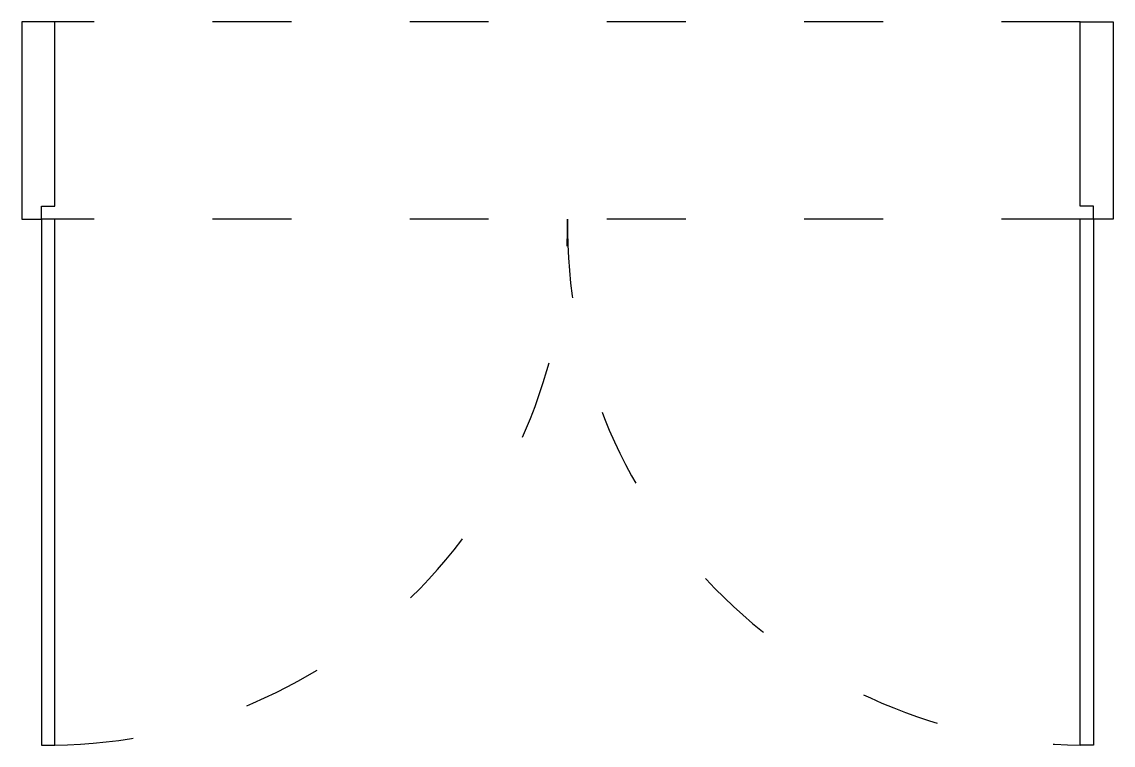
# Model space of a CAD drawing. Header units: millimetres. Extents: x 1009 to 1175, y 1024 to 1134.
import ezdxf

# ---------------------------------------------------------------- set-up
doc = ezdxf.new("R2010")
doc.units = ezdxf.units.MM
doc.linetypes.add('ACAD_ISO03W100', pattern=[30, 12, -18])

msp = doc.modelspace()

# ---------------------------------------------------------------- linework, layer by layer
at = {"linetype": 'ACAD_ISO03W100'}
for p, q in [((1170.22, 1134.49), (1014.21, 1134.49)), ((1170.21, 1104.49), (1014.21, 1104.49))]:
    msp.add_line(p, q, dxfattribs=at)
for p, q in [((1014.21, 1104.49), (1012.21, 1104.49)), ((1012.21, 1104.49), (1012.21, 1024.49)), ((1014.21, 1024.49), (1014.21, 1104.49)), ((1172.22, 1104.49), (1170.21, 1104.49)), ((1170.21, 1024.49), (1170.21, 1104.49)), ((1172.21, 1104.49), (1172.21, 1024.49)), ((1012.21, 1024.49), (1014.21, 1024.49)), ((1172.21, 1024.49), (1170.21, 1024.49))]:
    msp.add_line(p, q)
for points in [[(1014.21, 1106.48), (1014.21, 1134.49), (1009.21, 1134.49), (1009.21, 1104.49), (1012.21, 1104.49), (1012.21, 1106.48), (1014.21, 1106.48)], [(1170.22, 1106.48), (1170.22, 1134.49), (1175.22, 1134.49), (1175.22, 1104.49), (1172.22, 1104.49), (1172.22, 1106.48), (1170.22, 1106.48)]]:
    msp.add_lwpolyline(points, close=True)
for centre, start, end in [((1013.21, 1103.49), 270.7252, 0.7252), ((1171.21, 1103.49), 179.2748, 269.2748)]:
    msp.add_arc(centre, 79.01, start, end, dxfattribs=at)

doc.saveas('drawing.dxf')
